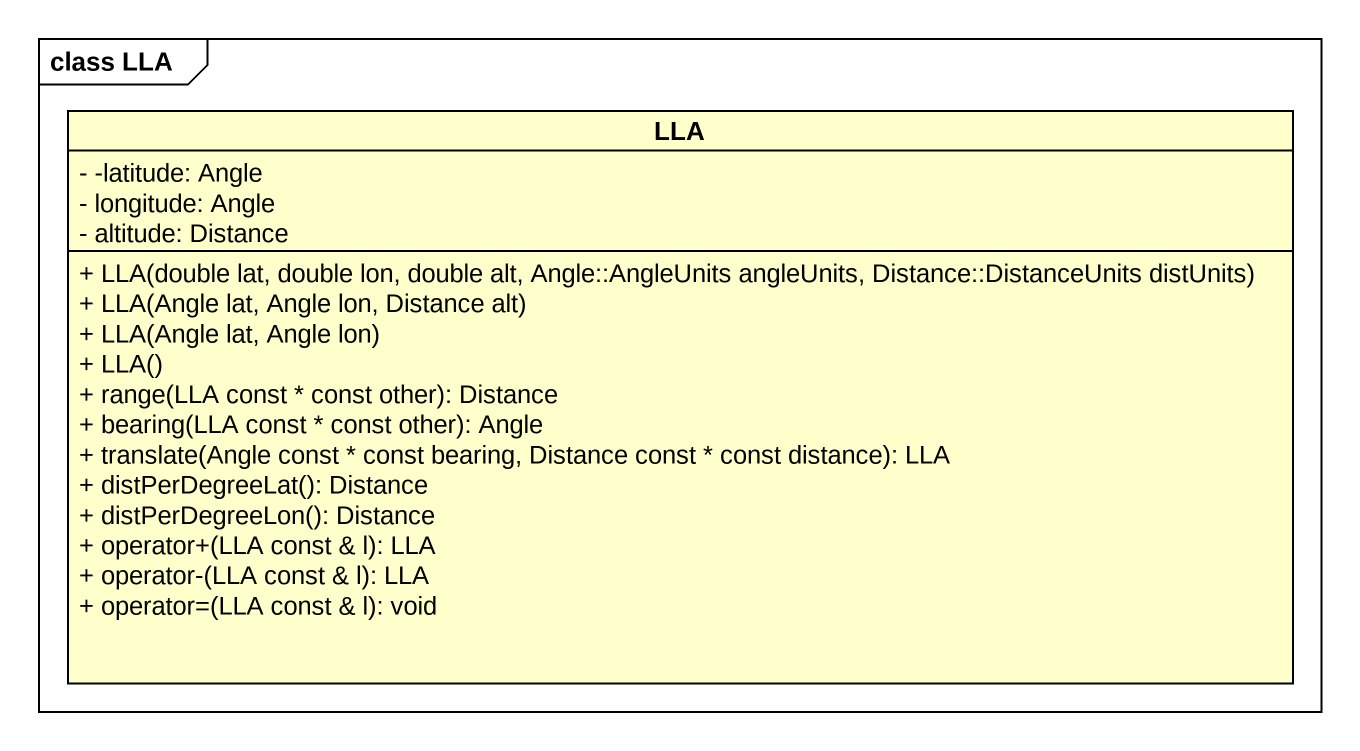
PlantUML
@startuml
mainframe class LLA
hide circle
hide empty members
skinparam classAttributeIconSize 0
class LLA {
  - -latitude: Angle
  - longitude: Angle
  - altitude: Distance
  + LLA(double lat, double lon, double alt, Angle::AngleUnits angleUnits, Distance::DistanceUnits distUnits)
  + LLA(Angle lat, Angle lon, Distance alt)
  + LLA(Angle lat, Angle lon)
  + LLA()
  + range(LLA const * const other): Distance
  + bearing(LLA const * const other): Angle
  + translate(Angle const * const bearing, Distance const * const distance): LLA
  + distPerDegreeLat(): Distance
  + distPerDegreeLon(): Distance
  + operator+(LLA const & l): LLA
  + operator-(LLA const & l): LLA
  + operator=(LLA const & l): void
}
@enduml
